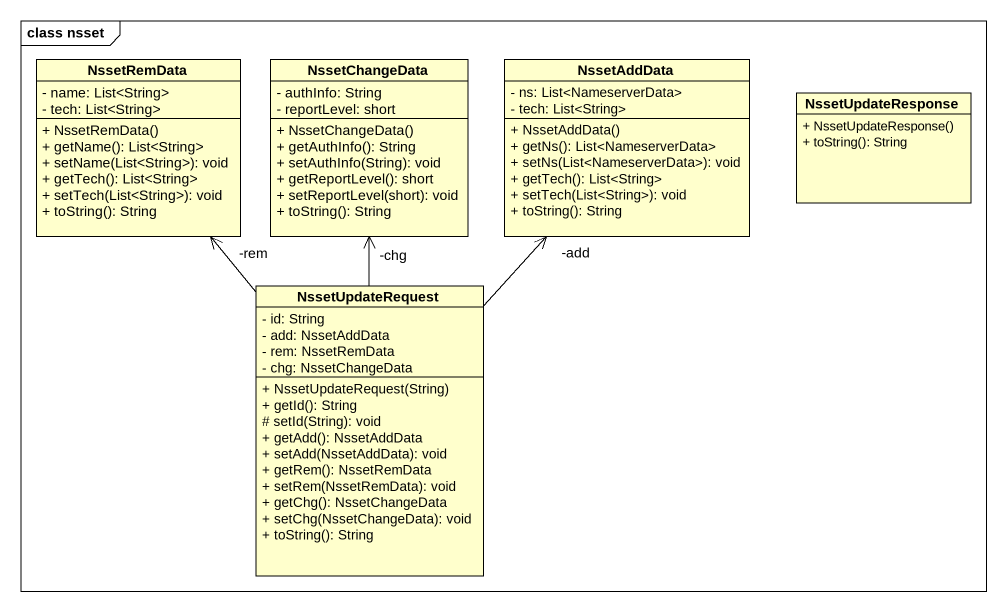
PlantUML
@startuml
mainframe class nsset
hide circle
hide empty members
skinparam classAttributeIconSize 0
class NssetRemData {
  - name: List<String>
  - tech: List<String>
  + NssetRemData()
  + getName(): List<String>
  + setName(List<String>): void
  + getTech(): List<String>
  + setTech(List<String>): void
  + toString(): String
}
class NssetChangeData {
  - authInfo: String
  - reportLevel: short
  + NssetChangeData()
  + getAuthInfo(): String
  + setAuthInfo(String): void
  + getReportLevel(): short
  + setReportLevel(short): void
  + toString(): String
}
class NssetAddData {
  - ns: List<NameserverData>
  - tech: List<String>
  + NssetAddData()
  + getNs(): List<NameserverData>
  + setNs(List<NameserverData>): void
  + getTech(): List<String>
  + setTech(List<String>): void
  + toString(): String
}
class NssetUpdateResponse {
  + NssetUpdateResponse()
  + toString(): String
}
class NssetUpdateRequest {
  - id: String
  - add: NssetAddData
  - rem: NssetRemData
  - chg: NssetChangeData
  + NssetUpdateRequest(String)
  + getId(): String
  # setId(String): void
  + getAdd(): NssetAddData
  + setAdd(NssetAddData): void
  + getRem(): NssetRemData
  + setRem(NssetRemData): void
  + getChg(): NssetChangeData
  + setChg(NssetChangeData): void
  + toString(): String
}
NssetUpdateRequest -up-> "-rem" NssetRemData
NssetUpdateRequest -up-> "-chg" NssetChangeData
NssetUpdateRequest -up-> "-add" NssetAddData
@enduml
